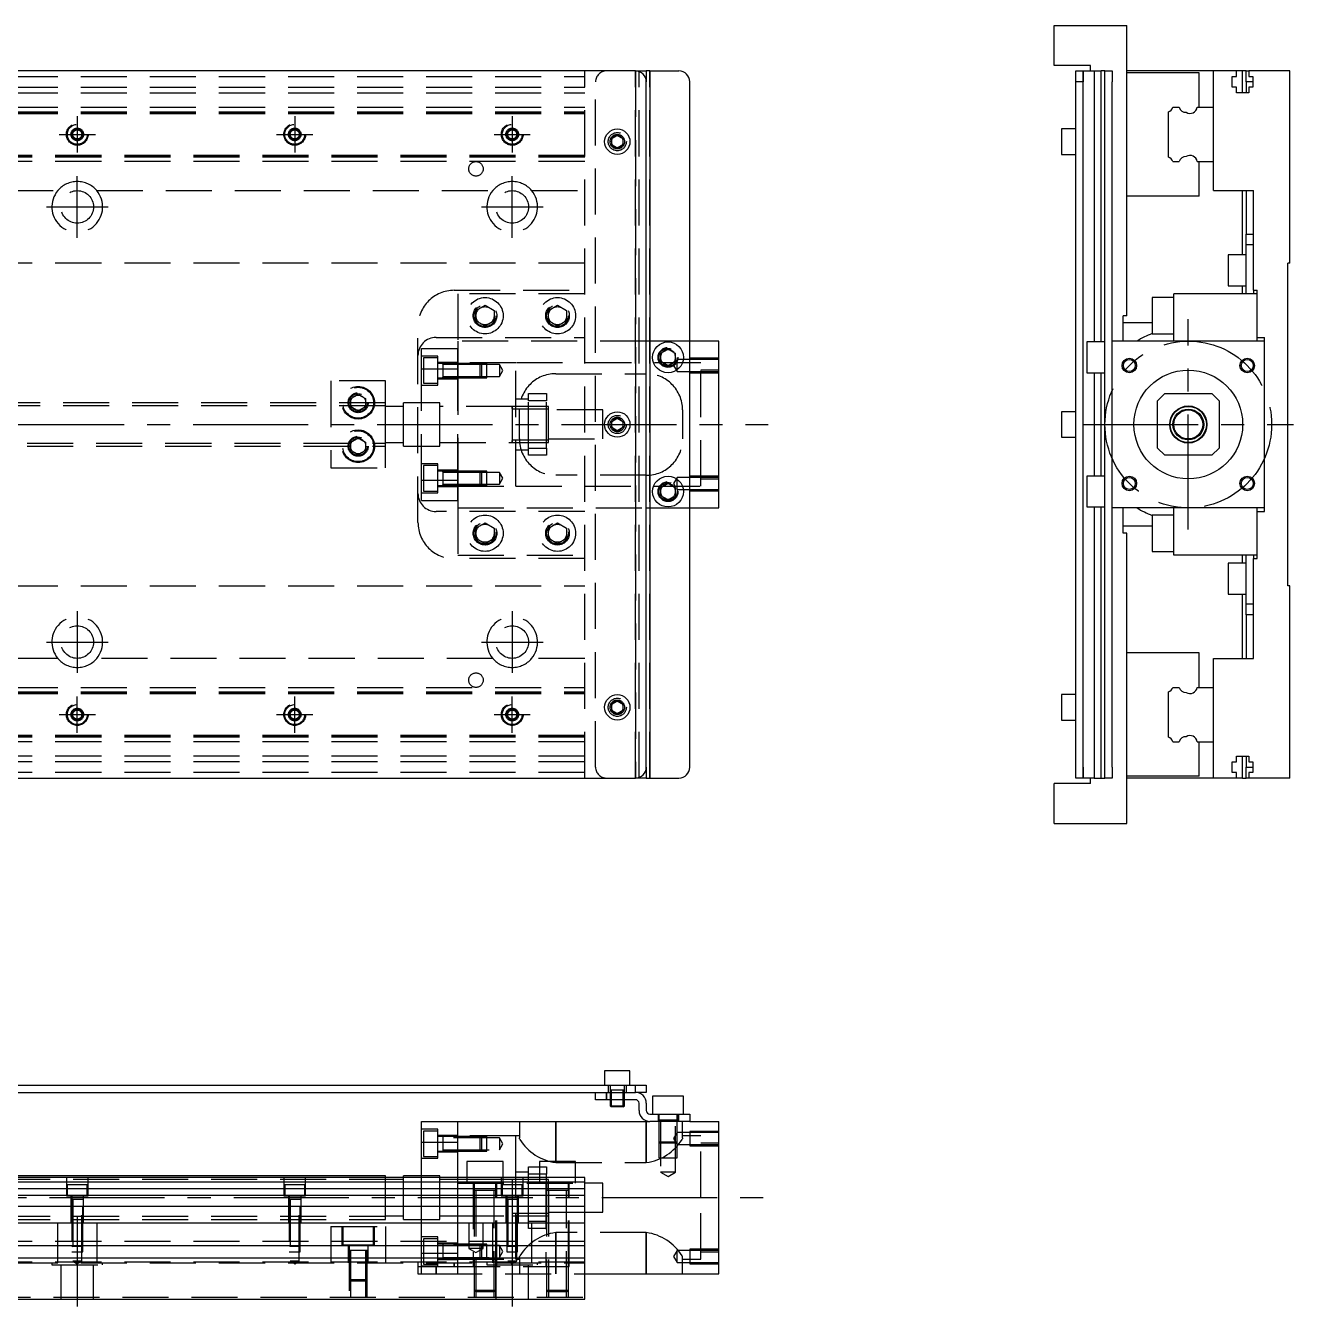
# Model space of a CAD drawing. Extents: x -28 to 733, y -266 to 112.
# Drawn here: x 382.7 to 732.5, y -243.2 to 110 of the extents above; entities that cross this region are included whole.
import ezdxf

# ---------------------------------------------------------------- set-up
doc = ezdxf.new("R2010")
doc.units = 0
doc.linetypes.add('CENTER', pattern=[50.8, 31.75, -6.35, 6.35, -6.35])
doc.linetypes.add('DASHED', pattern=[19.05, 12.7, -6.35])
doc.layers.get('0').update_dxf_attribs({"linetype": 'CONTINUOUS'})
doc.layers.add('CENTER', color=1, linetype='CENTER')

msp = doc.modelspace()

# ---------------------------------------------------------------- linework, layer by layer
at = {"color": 7, "linetype": 'CONTINUOUS'}
for p, q in [((666.53, 99), (666.53, 110)), ((666.53, 110), (686.53, 110)), ((686.53, 30), (686.53, 110)), ((676.53, 99), (666.53, 99)), ((676.53, 97.5), (676.53, 99)), ((551, 97.5), (3, 97.5)), ((551, 97.5), (554, 97.5)), ((554, 97.5), (554, 94.5)), ((555, 97.5), (554, 97.5)), ((555, 97.5), (555, -97.5)), ((555, 97.5), (563, 97.5)), ((672.53, 97.5), (674.53, 97.5)), ((672.53, 94.5), (672.53, 97.5)), ((674.53, 97.5), (677.53, 97.5)), ((674.53, 97.5), (674.53, 94.5)), ((677.53, 97.5), (677.53, 22.75)), ((677.53, 97.5), (679.53, 97.5)), ((679.53, 22.75), (679.53, 97.5)), ((680.53, 97.5), (679.53, 97.5)), ((680.53, 97.5), (682.53, 97.5)), ((680.53, 94.5), (680.53, 97.5)), ((682.53, 97.5), (682.53, 94.5)), ((710.53, 97.5), (686.53, 97.5)), ((706.53, 97), (686.53, 97)), ((706.53, 87.5), (706.53, 97)), ((710.53, 87.5), (710.53, 97.5)), ((716.83, 97.5), (710.53, 97.5)), ((715.68, 96), (716.83, 96)), ((715.68, 93), (715.68, 96)), ((718.53, 97.5), (716.83, 97.5)), ((716.83, 96), (716.83, 97.5)), ((718.53, 91.5), (718.53, 97.5)), ((719.53, 97.5), (718.53, 97.5)), ((719.53, 97.5), (720.23, 97.5)), ((719.53, 94.5), (719.53, 97.5)), ((720.23, 97.5), (720.23, 96)), ((731.53, 97.5), (720.23, 97.5)), ((720.23, 96), (721.38, 96)), ((721.38, 96), (721.38, 93)), ((731.53, 44.5), (731.53, 97.5)), ((554, -94.5), (554, 94.5)), ((566, -94.5), (566, 94.5)), ((674.53, 94.5), (672.53, 94.5)), ((672.53, -94.5), (672.53, 94.5)), ((674.53, -94.5), (674.53, 94.5)), ((680.53, -94.5), (680.53, 94.5)), ((682.53, 23), (682.53, 94.5)), ((716.83, 93), (715.68, 93)), ((716.83, 91.5), (716.83, 93)), ((721.38, 94.5), (719.53, 94.5)), ((719.53, 94.5), (719.53, 91.5)), ((720.23, 93), (720.23, 91.5)), ((721.38, 93), (720.23, 93)), ((720.23, 91.5), (716.83, 91.5)), ((698.03, 73.752272), (698.03, 86.247728)), ((699.282272, 87.5), (701.05668, 87.5)), ((706.007372, 87.5), (710.53, 87.5)), ((710.53, 72.5), (710.53, 87.5)), ((710.53, 72.5), (710.53, 87.5)), ((668.53, 81.5), (668.53, 78)), ((672.53, 81.5), (668.53, 81.5)), ((544.5, 78.866026), (546, 79.73205)), ((544.5, 77.133974), (544.5, 78.866026)), ((546, 79.73205), (547.5, 78.866026)), ((547.5, 78.866026), (547.5, 77.133974)), ((668.53, 78), (668.53, 74.5)), ((546, 76.26795), (544.5, 77.133974)), ((547.5, 77.133974), (546, 76.26795)), ((668.53, 74.5), (672.53, 74.5)), ((699.282272, 72.5), (701.05668, 72.5)), ((706.007372, 72.5), (710.53, 72.5)), ((706.53, 63), (706.53, 72.5)), ((710.53, 64.5), (710.53, 72.5)), ((710.53, 64.5), (721.53, 64.5)), ((718.53, 46.75), (718.53, 64.5)), ((719.53, 64.5), (719.53, 52.5)), ((721.53, 37), (721.53, 64.5)), ((706.53, 63), (686.53, 63)), ((719.53, 49.5), (719.53, 52.5)), ((719.53, 52.5), (721.53, 52.5)), ((721.53, 49.5), (719.53, 49.5)), ((719.53, 36), (719.53, 49.5)), ((714.53, 46.75), (714.53, 42.5)), ((719.53, 46.75), (714.53, 46.75)), ((714.53, 42.5), (714.53, 38.25)), ((731.53, 44.5), (731.03, 44.5)), ((731.03, -44.5), (731.03, 44.5)), ((722.53, 36), (699.53, 36)), ((699.53, 23), (699.53, 36)), ((714.53, 38.25), (719.53, 38.25)), ((718.53, 36), (718.53, 38.25)), ((721.53, 37), (722.53, 37)), ((721.53, 37), (721.53, 36)), ((722.53, 36), (722.53, 37)), ((722.53, 24), (722.53, 36)), ((722.53, 24), (722.53, 36)), ((693.53, 35), (693.53, 30)), ((699.53, 35), (693.53, 35)), ((686.53, 30), (685.53, 30)), ((685.53, 25), (685.53, 30)), ((693.53, 30), (693.53, 25)), ((693.53, 28), (685.53, 28)), ((685.53, 23), (685.53, 25)), ((693.53, 25), (699.53, 25)), ((574, 23), (566, 23)), ((574, -23), (574, 23)), ((675.53, 22.75), (675.53, 18.5)), ((680.53, 22.75), (675.53, 22.75)), ((682.53, -23), (682.53, 23)), ((724.53, 23), (682.53, 23)), ((722.53, 23), (722.53, 24)), ((722.53, 24), (724.53, 24)), ((724.53, 23), (724.53, 24)), ((724.53, -23), (724.53, 23)), ((558, 19.6547), (560, 20.809402)), ((558, 17.3453), (558, 19.6547)), ((560, 20.809402), (562, 19.6547)), ((562, 19.6547), (562, 17.3453)), ((675.53, 18.5), (675.53, 14.25)), ((560, 16.190598), (558, 17.3453)), ((562, 17.3453), (560, 16.190598)), ((675.53, 14.25), (680.53, 14.25)), ((677.53, 14.25), (677.53, -14.25)), ((679.53, -14.25), (679.53, 14.25)), ((697.03, 8.5), (695.03, 6.5)), ((697.03, 8.5), (710.03, 8.5)), ((712.03, 6.5), (710.03, 8.5)), ((695.03, -6.5), (695.03, 6.5)), ((712.03, 6.5), (712.03, -6.5)), ((544.5, 0.866026), (546, 1.73205)), ((544.5, -0.866026), (544.5, 0.866026)), ((546, 1.73205), (547.5, 0.866026)), ((547.5, 0.866026), (547.5, -0.866026)), ((668.53, 3.5), (668.53, 0)), ((672.53, 3.5), (668.53, 3.5)), ((546, -1.73205), (544.5, -0.866026)), ((547.5, -0.866026), (546, -1.73205)), ((668.53, 0), (668.53, -3.5)), ((668.53, -3.5), (672.53, -3.5)), ((695.03, -6.5), (697.03, -8.5)), ((710.03, -8.5), (712.03, -6.5)), ((710.03, -8.5), (697.03, -8.5)), ((558, -17.3453), (560, -16.190598)), ((558, -19.6547), (558, -17.3453)), ((560, -16.190598), (562, -17.3453)), ((562, -17.3453), (562, -19.6547)), ((675.53, -14.25), (675.53, -18.5)), ((680.53, -14.25), (675.53, -14.25)), ((560, -20.809402), (558, -19.6547)), ((562, -19.6547), (560, -20.809402)), ((675.53, -18.5), (675.53, -22.75)), ((566, -23), (574, -23)), ((675.53, -22.75), (680.53, -22.75)), ((677.53, -22.75), (677.53, -97.5)), ((679.53, -97.5), (679.53, -22.75)), ((724.53, -23), (682.53, -23)), ((682.53, -94.5), (682.53, -23)), ((685.53, -25), (685.53, -23)), ((699.53, -36), (699.53, -23)), ((722.53, -24), (722.53, -23)), ((722.53, -36), (722.53, -24)), ((722.53, -36), (722.53, -24)), ((722.53, -24), (724.53, -24)), ((724.53, -24), (724.53, -23)), ((685.53, -30), (685.53, -25)), ((693.53, -28), (685.53, -28)), ((693.53, -25), (693.53, -30)), ((699.53, -25), (693.53, -25)), ((686.53, -30), (685.53, -30)), ((686.53, -110), (686.53, -30)), ((693.53, -30), (693.53, -35)), ((693.53, -35), (699.53, -35)), ((722.53, -36), (699.53, -36)), ((714.53, -38.25), (714.53, -42.5)), ((719.53, -38.25), (714.53, -38.25)), ((718.53, -38.25), (718.53, -36)), ((719.53, -49.5), (719.53, -36)), ((721.53, -36), (721.53, -37)), ((721.53, -64.5), (721.53, -37)), ((721.53, -37), (722.53, -37)), ((722.53, -37), (722.53, -36)), ((714.53, -42.5), (714.53, -46.75)), ((731.53, -44.5), (731.03, -44.5)), ((731.53, -97.5), (731.53, -44.5)), ((714.53, -46.75), (719.53, -46.75)), ((718.53, -64.5), (718.53, -46.75)), ((719.53, -49.5), (721.53, -49.5)), ((719.53, -52.5), (719.53, -49.5)), ((721.53, -52.5), (719.53, -52.5)), ((719.53, -52.5), (719.53, -64.5)), ((706.53, -63), (686.53, -63)), ((706.53, -72.5), (706.53, -63)), ((710.53, -72.5), (710.53, -64.5)), ((710.53, -64.5), (721.53, -64.5)), ((698.03, -86.247728), (698.03, -73.752272)), ((699.282272, -72.5), (701.05668, -72.5)), ((706.007372, -72.5), (710.53, -72.5)), ((710.53, -87.5), (710.53, -72.5)), ((710.53, -87.5), (710.53, -72.5)), ((544.5, -77.133974), (546, -76.26795)), ((544.5, -78.866026), (544.5, -77.133974)), ((546, -76.26795), (547.5, -77.133974)), ((547.5, -77.133974), (547.5, -78.866026)), ((668.53, -74.5), (668.53, -78)), ((672.53, -74.5), (668.53, -74.5)), ((546, -79.73205), (544.5, -78.866026)), ((547.5, -78.866026), (546, -79.73205)), ((668.53, -78), (668.53, -81.5)), ((668.53, -81.5), (672.53, -81.5)), ((699.282272, -87.5), (701.05668, -87.5)), ((706.007372, -87.5), (710.53, -87.5)), ((706.53, -97), (706.53, -87.5)), ((710.53, -97.5), (710.53, -87.5)), ((716.83, -91.5), (720.23, -91.5)), ((716.83, -93), (716.83, -91.5)), ((718.53, -97.5), (718.53, -91.5)), ((719.53, -91.5), (719.53, -94.5)), ((720.23, -91.5), (720.23, -93)), ((554, -94.5), (554, -97.5)), ((672.53, -97.5), (672.53, -94.5)), ((674.53, -94.5), (674.53, -97.5)), ((680.53, -97.5), (680.53, -94.5)), ((682.53, -94.5), (682.53, -97.5)), ((715.68, -93), (716.83, -93)), ((715.68, -96), (715.68, -93)), ((719.53, -94.5), (721.38, -94.5)), ((719.53, -97.5), (719.53, -94.5)), ((720.23, -93), (721.38, -93)), ((721.38, -93), (721.38, -96)), ((3, -97.5), (551, -97.5)), ((554, -97.5), (551, -97.5)), ((554, -97.5), (555, -97.5)), ((555, -97.5), (563, -97.5)), ((674.53, -97.5), (672.53, -97.5)), ((677.53, -97.5), (674.53, -97.5)), ((676.53, -99), (676.53, -97.5)), ((677.53, -97.5), (679.53, -97.5)), ((679.53, -97.5), (680.53, -97.5)), ((682.53, -97.5), (680.53, -97.5)), ((706.53, -97), (686.53, -97)), ((710.53, -97.5), (686.53, -97.5)), ((716.83, -97.5), (710.53, -97.5)), ((716.83, -96), (715.68, -96)), ((716.83, -97.5), (716.83, -96)), ((718.53, -97.5), (716.83, -97.5)), ((718.53, -97.5), (719.53, -97.5)), ((720.23, -97.5), (719.53, -97.5)), ((720.23, -96), (720.23, -97.5)), ((721.38, -96), (720.23, -96)), ((731.53, -97.5), (720.23, -97.5)), ((666.53, -110), (666.53, -99)), ((676.53, -99), (666.53, -99)), ((666.53, -110), (686.53, -110)), ((549.5, -178.21), (542.5, -178.21)), ((542.5, -178.21), (542.5, -182.21)), ((549.5, -182.21), (549.5, -178.21)), ((377, -182.21), (551, -182.21)), ((551, -184.21), (551, -182.21)), ((551, -182.21), (554, -182.21)), ((554, -182.21), (554, -184.21)), ((377, -184.21), (543, -184.21)), ((540, -186.21), (540, -184.21)), ((543, -186.21), (540, -186.21)), ((543, -184.21), (551, -184.21)), ((543, -184.21), (551, -184.21)), ((551, -186.21), (543, -186.21)), ((544, -186.21), (544, -187.86)), ((544.35, -186.21), (544.35, -188.21)), ((547.65, -188.21), (547.65, -186.21)), ((548, -187.86), (548, -186.21)), ((554, -184.21), (551, -184.21)), ((564.25, -185.21), (555.75, -185.21)), ((555.75, -185.21), (555.75, -190.21)), ((564.25, -190.21), (564.25, -185.21)), ((544, -187.86), (548, -187.86)), ((544, -187.86), (544.35, -188.21)), ((547.65, -188.21), (544.35, -188.21)), ((547.65, -188.21), (548, -187.86)), ((552, -189.21), (552, -187.21)), ((554, -187.21), (554, -189.21)), ((555, -190.21), (563, -190.21)), ((563, -192.21), (563, -190.21)), ((563, -190.21), (566, -190.21)), ((566, -190.21), (566, -192.21)), ((492, -197.88029), (492, -192.21)), ((492, -192.21), (502, -192.21)), ((502, -192.21), (555, -192.21)), ((502, -207.71), (502, -192.21)), ((563, -192.21), (555, -192.21)), ((566, -192.21), (563, -192.21)), ((566, -192.21), (574, -192.21)), ((574, -234.21), (574, -192.21)), ((492, -197.88029), (502, -197.88029)), ((492, -207.71), (492, -197.88029)), ((514.5, -203.21), (504.5, -203.21)), ((504.5, -203.21), (504.5, -207.71)), ((514.5, -207.71), (514.5, -203.21)), ((534.5, -203.21), (524.5, -203.21)), ((524.5, -203.21), (524.5, -207.71)), ((534.5, -207.71), (534.5, -203.21)), ((482, -207.21), (370.5, -207.21)), ((537, -207.71), (370.5, -207.71)), ((482, -207.71), (482, -207.21)), ((487, -207.71), (487, -207.21)), ((492, -207.21), (487, -207.21)), ((517, -208.209994), (517, -218.210006)), ((537, -241.21), (537, -207.71)), ((537, -208.962272), (370.5, -208.962272)), ((370.5, -210.73668), (537, -210.73668)), ((518, -208.96), (517, -208.96)), ((517, -211.01), (517, -212.71)), ((521.5, -208.96), (518, -208.96)), ((524.5, -208.96), (521.5, -208.96)), ((526.5, -208.96), (524.5, -208.96)), ((527, -208.96), (526.5, -208.96)), ((537, -212.633076), (370.5, -212.633076)), ((517, -212.71), (517, -217.46)), ((517, -213.21), (517, -218.210006)), ((537, -215.687372), (370.5, -215.687372)), ((517, -217.46), (527, -217.46)), ((17, -220.21), (537, -220.21)), ((537, -226.51), (17, -226.51)), ((515.75, -226.51), (515.75, -226.71)), ((537, -229.91), (17, -229.91)), ((537, -234.21), (574, -234.21)), ((17, -241.21), (537, -241.21))]:
    msp.add_line(p, q, dxfattribs=at)
at = {"color": 3, "linetype": 'DASHED'}
for p, q in [((17, 96), (537, 96)), ((537, -97.5), (537, 97.5)), ((551, -97.5), (551, 97.5)), ((551, 97.5), (551, -97.5)), ((552, -97.5), (552, 97.5)), ((555, -97.5), (555, 97.5)), ((674.53, 94.5), (674.53, 97.5)), ((17, 93), (537, 93)), ((540, -94.5), (540, 94.5)), ((17, 91.5), (537, 91.5)), ((17, 87.5), (537, 87.5)), ((17, 86.247728), (537, 86.247728)), ((17, 86.1147), (537, 86.1147)), ((17, 86.1), (537, 86.1)), ((17, 85.8), (537, 85.8)), ((395.75, 80.721688), (397, 81.443376)), ((397, 81.443376), (398.25, 80.721688)), ((455.75, 80.721688), (457, 81.443376)), ((457, 81.443376), (458.25, 80.721688)), ((515.75, 80.721688), (517, 81.443376)), ((517, 81.443376), (518.25, 80.721688)), ((395.75, 79.278312), (395.75, 80.721688)), ((397, 78.556624), (395.75, 79.278312)), ((398.25, 79.278312), (397, 78.556624)), ((398.25, 80.721688), (398.25, 79.278312)), ((398.477374, 80.25955), (398.5, 80)), ((455.75, 79.278312), (455.75, 80.721688)), ((457, 78.556624), (455.75, 79.278312)), ((458.25, 79.278312), (457, 78.556624)), ((458.25, 80.721688), (458.25, 79.278312)), ((458.477374, 80.25955), (458.5, 80)), ((515.75, 79.278312), (515.75, 80.721688)), ((517, 78.556624), (515.75, 79.278312)), ((518.25, 79.278312), (517, 78.556624)), ((518.25, 80.721688), (518.25, 79.278312)), ((518.477374, 80.25955), (518.5, 80)), ((547.973226, 78.326156), (548, 78)), ((537, 74.2), (17, 74.2)), ((537, 73.9), (17, 73.9)), ((537, 73.8853), (17, 73.8853)), ((537, 73.752272), (17, 73.752272)), ((537, 72.5), (17, 72.5)), ((282.361903, 64.5), (391.638097, 64.5)), ((402.361903, 64.5), (511.638098, 64.5)), ((522.361902, 64.5), (537, 64.5)), ((537, 44.5), (17, 44.5)), ((501, 37), (537, 37)), ((537, 36), (502, 36)), ((502, 36), (502, 23)), ((537, 36), (537, 37)), ((507, 31.443376), (509.5, 32.886752)), ((509.5, 32.886752), (512, 31.443376)), ((527, 31.443376), (529.5, 32.886752)), ((529.5, 32.886752), (532, 31.443376)), ((506.5, 30), (506.520026, 30.346056)), ((507, 28.556624), (507, 31.443376)), ((509.5, 27.113248), (507, 28.556624)), ((512, 28.556624), (509.5, 27.113248)), ((512, 31.443376), (512, 28.556624)), ((526.5, 30), (526.520026, 30.346056)), ((527, 28.556624), (527, 31.443376)), ((529.5, 27.113248), (527, 28.556624)), ((532, 28.556624), (529.5, 27.113248)), ((532, 31.443376), (532, 28.556624)), ((491, -27), (491, 27)), ((496, 24), (537, 24)), ((554, 23), (502, 23)), ((502, 23), (502, 15.32971)), ((566, 23), (554, 23)), ((492, 21), (502, 21)), ((492, 15.32971), (492, 21)), ((496.5, 18.849242), (492, 18.849242)), ((492.5, 18.349242), (492.5, 11.349242)), ((496.5, 18.349242), (492.5, 18.349242)), ((496.5, 10.849242), (496.5, 18.849242)), ((502, 15.32971), (502, 21)), ((557.5, 18.5), (557.52689, 18.865682)), ((562.5, 17.913456), (562.355836, 17.663756)), ((562.5, 14.613456), (562.5, 17.913456)), ((566, 17.913456), (562.5, 17.913456)), ((574, 18.26345), (566, 18.26345)), ((574, 17.913456), (566, 17.913456)), ((492, -15.32971), (492, 15.32971)), ((492, 15.32971), (502, 15.32971)), ((502, 17.099242), (496.5, 17.099242)), ((497.905, 16.849242), (496.5, 16.849242)), ((502, 16.849242), (497.895, 16.849242)), ((497.9, 16.849248), (497.9, 12.849238)), ((497.9, 16.849248), (497.9, 12.849238)), ((497.9, 16.849248), (497.9, 12.849238)), ((497.9, 16.849242), (497.9, 16.63278)), ((497.9, 16.632534), (497.9, 16.849242)), ((497.9, 16.63278), (497.9, 13.065704)), ((502, 16.499242), (497.9, 16.499242)), ((518, 17), (502, 17)), ((518, 17), (502, 17)), ((508.15, 16.849242), (502, 16.849242)), ((508.15, 16.849238), (502, 16.849238)), ((508.5, 16.499242), (502, 16.499242)), ((508.5, 16.499242), (502, 16.499242)), ((502, 15.32971), (502, -15.32971)), ((502, -15.32971), (502, 15.32971)), ((508.15, 12.849242), (508.15, 16.849242)), ((508.5, 16.499242), (508.15, 16.849242)), ((510, 16.849238), (508.15, 16.849238)), ((508.5, 16.499242), (508.5, 13.199242)), ((510, 16.499242), (508.5, 16.499242)), ((510, 12.849248), (510, 16.849238)), ((513.5, 16.499242), (510, 16.499242)), ((513.5, 16.499242), (513.5, 14.849242)), ((514.452628, 14.849242), (513.5, 16.499242)), ((513.5, 14.849242), (513.5, 13.199242)), ((513.5, 13.199242), (514.452628, 14.849242)), ((518, -17), (518, 17)), ((569, 17), (518, 17)), ((561.90257, 16.878676), (561.547372, 16.263456)), ((561.547372, 16.263456), (562.5, 14.613456)), ((562.5, 14.613456), (566, 14.613456)), ((566, 14.613456), (574, 14.613456)), ((566, 14.26346), (574, 14.26346)), ((569, -17), (569, 17)), ((574, 15), (569, 15)), ((467, 12), (467, -12)), ((482, 12), (467, 12)), ((482, 6), (482, 12)), ((492, 10.849242), (496.5, 10.849242)), ((492.5, 11.349242), (496.5, 11.349242)), ((496.5, 12.849242), (497.905, 12.849242)), ((496.5, 12.599242), (502, 12.599242)), ((497.895, 12.849242), (502, 12.849242)), ((497.9, 13.199242), (502, 13.199242)), ((497.9, 12.849242), (497.9, 13.06591)), ((497.9, 13.065704), (497.9, 12.849242)), ((502, 13.199242), (508.5, 13.199242)), ((502, 13.199242), (508.5, 13.199242)), ((502, 12.849248), (508.15, 12.849248)), ((502, 12.849242), (508.15, 12.849242)), ((508.15, 12.849242), (508.5, 13.199242)), ((508.15, 12.849248), (510, 12.849248)), ((508.5, 13.199242), (510, 13.199242)), ((510, 13.199242), (513.5, 13.199242)), ((529, 14), (554, 14)), ((472.5, 7.1547), (474.5, 8.309402)), ((472.5, 4.8453), (472.5, 7.1547)), ((474.5, 8.309402), (476.5, 7.1547)), ((476.5, 7.1547), (476.5, 4.8453)), ((521.5, 8.5), (526.5, 8.5)), ((521.5, 6.5), (521.5, 8.5)), ((526.5, 8.5), (526.5, 6.5)), ((482, 6), (307, 6)), ((482, 5.125), (307, 5.125)), ((472, 6), (472.018502, 6.303588)), ((474.5, 3.690598), (472.5, 4.8453)), ((476.5, 4.8453), (474.5, 3.690598)), ((482, -6), (482, 6)), ((487, 5), (482, 5)), ((487, -6), (487, 6)), ((492, 6), (487, 6)), ((487, -6), (487, 6)), ((497, 6), (487, 6)), ((497, 6), (492, 6)), ((497, 6), (492, 6)), ((497, -6), (497, 6)), ((497, -6), (497, 6)), ((517.005, 5), (497, 5)), ((516.995, 5), (497, 5)), ((526.5, 5), (516.995, 5)), ((517.005, 5), (516.995, 5)), ((517, 5.000006), (517, -5.000006)), ((517, 5.000006), (517, -5.000006)), ((517, 4.43509), (517, 5)), ((517, 5), (517, 4.435078)), ((517, 4.435078), (517, -4.43509)), ((527, 4.25), (517, 4.25)), ((526.5, 5), (517.005, 5)), ((521.5, 7), (518, 7)), ((519, -4), (519, 4)), ((526.5, 6.5), (521.5, 6.5)), ((521.5, -6.5), (521.5, 6.5)), ((526.5, -6.5), (526.5, 6.5)), ((527, 5), (526.5, 5)), ((527, -5), (527, 5)), ((542, 4), (527, 4)), ((542, -4), (542, 4)), ((564, 4), (564, -4)), ((544, 0), (544.023172, 0.30356)), ((307, -5.125), (482, -5.125)), ((307, -6), (482, -6)), ((472, -6), (472.018502, -5.696412)), ((472.5, -4.8453), (474.5, -3.690598)), ((472.5, -7.1547), (472.5, -4.8453)), ((474.5, -3.690598), (476.5, -4.8453)), ((476.5, -4.8453), (476.5, -7.1547)), ((482, -5), (487, -5)), ((482, -12), (482, -6)), ((487, -6), (492, -6)), ((487, -6), (497, -6)), ((492, -6), (497, -6)), ((492, -6), (497, -6)), ((497, -5), (517.005, -5)), ((497, -5), (516.995, -5)), ((516.995, -5), (526.5, -5)), ((516.995, -5), (517.005, -5)), ((517, -4.25), (527, -4.25)), ((517, -5), (517, -4.435078)), ((517, -4.43509), (517, -5)), ((517.005, -5), (526.5, -5)), ((518, -7), (521.5, -7)), ((521.5, -6.5), (526.5, -6.5)), ((521.5, -8.5), (521.5, -6.5)), ((526.5, -5), (527, -5)), ((526.5, -6.5), (526.5, -8.5)), ((527, -4), (542, -4)), ((703.53, -5), (704.137178, -4.962996)), ((474.5, -8.309402), (472.5, -7.1547)), ((476.5, -7.1547), (474.5, -8.309402)), ((526.5, -8.5), (521.5, -8.5)), ((467, -12), (482, -12)), ((496.5, -10.849242), (492, -10.849242)), ((492.5, -11.349242), (492.5, -18.349242)), ((496.5, -11.349242), (492.5, -11.349242)), ((496.5, -18.849242), (496.5, -10.849242)), ((502, -12.599242), (496.5, -12.599242)), ((497.905, -12.849242), (496.5, -12.849242)), ((502, -12.849244), (497.895, -12.849242)), ((497.9, -12.849238), (497.9, -16.849248)), ((497.9, -12.849238), (497.9, -16.849248)), ((497.9, -12.849242), (497.9, -13.065704)), ((497.9, -13.06595), (497.9, -12.849242)), ((497.9, -13.065704), (497.9, -16.63278)), ((502, -13.199242), (497.9, -13.199242)), ((508.15, -12.849242), (502, -12.849244)), ((508.15, -12.849248), (502, -12.849248)), ((508.5, -13.199242), (502, -13.199242)), ((508.5, -13.199242), (502, -13.199242)), ((508.15, -16.849242), (508.15, -12.849242)), ((508.5, -13.199242), (508.15, -12.849242)), ((510, -12.849248), (508.15, -12.849248)), ((508.5, -13.199242), (508.5, -16.499242)), ((510, -13.199242), (508.5, -13.199242)), ((510, -16.849238), (510, -12.849248)), ((513.5, -13.199242), (510, -13.199242)), ((513.5, -13.199242), (513.5, -16.499242)), ((514.452628, -14.849242), (513.5, -13.199242)), ((554, -14), (529, -14)), ((492, -15.32971), (502, -15.32971)), ((492, -21), (492, -15.32971)), ((496.5, -16.849242), (497.905, -16.849242)), ((496.5, -17.099242), (502, -17.099242)), ((497.895, -16.849242), (502, -16.84924)), ((497.9, -16.499242), (502, -16.499242)), ((497.9, -16.849242), (497.9, -16.632574)), ((497.9, -16.63278), (497.9, -16.849242)), ((502, -15.32971), (502, -23)), ((502, -21), (502, -15.32971)), ((502, -16.499242), (508.5, -16.499242)), ((502, -16.499242), (508.5, -16.499242)), ((502, -16.849238), (508.15, -16.849238)), ((502, -16.84924), (508.15, -16.849242)), ((502, -17), (518, -17)), ((502, -17), (518, -17)), ((508.15, -16.849242), (508.5, -16.499242)), ((508.15, -16.849238), (510, -16.849238)), ((508.5, -16.499242), (510, -16.499242)), ((510, -16.499242), (513.5, -16.499242)), ((513.5, -16.499242), (514.452628, -14.849242)), ((518, -17), (569, -17)), ((562.5, -14.613456), (561.547372, -16.263456)), ((561.547372, -16.263456), (561.90364, -16.880528)), ((562.5, -17.913456), (562.5, -14.613456)), ((566, -14.613456), (562.5, -14.613456)), ((574, -14.26346), (566, -14.26346)), ((574, -14.613456), (566, -14.613456)), ((569, -15), (574, -15)), ((492, -18.849242), (496.5, -18.849242)), ((492, -21), (502, -21)), ((492.5, -18.349242), (496.5, -18.349242)), ((562.355326, -17.662872), (562.5, -17.913456)), ((562.483582, -18.213962), (562.5, -18.5)), ((562.5, -17.913456), (566, -17.913456)), ((566, -17.913456), (574, -17.913456)), ((566, -18.26345), (574, -18.26345)), ((537, -24), (496, -24)), ((502, -23), (554, -23)), ((502, -23), (502, -36)), ((554, -23), (566, -23)), ((507, -28.556624), (509.5, -27.113248)), ((509.5, -27.113248), (512, -28.556624)), ((527, -28.556624), (529.5, -27.113248)), ((529.5, -27.113248), (532, -28.556624)), ((507, -31.443376), (507, -28.556624)), ((509.5, -32.886752), (507, -31.443376)), ((512, -31.443376), (509.5, -32.886752)), ((512, -28.556624), (512, -31.443376)), ((512.477798, -29.635694), (512.5, -30)), ((527, -31.443376), (527, -28.556624)), ((529.5, -32.886752), (527, -31.443376)), ((532, -31.443376), (529.5, -32.886752)), ((532, -28.556624), (532, -31.443376)), ((532.477798, -29.635694), (532.5, -30)), ((537, -37), (501, -37)), ((502, -36), (537, -36)), ((17, -44.5), (537, -44.5)), ((391.638097, -64.5), (282.361903, -64.5)), ((511.638098, -64.5), (402.361903, -64.5)), ((537, -64.5), (522.361902, -64.5)), ((17, -72.5), (537, -72.5)), ((17, -73.752272), (537, -73.752272)), ((17, -73.8853), (537, -73.8853)), ((17, -73.9), (537, -73.9)), ((537, -73.752272), (537, -72.5)), ((17, -74.2), (537, -74.2)), ((547.973226, -77.673844), (548, -78)), ((395.75, -79.278312), (397, -78.556624)), ((395.75, -80.721688), (395.75, -79.278312)), ((397, -81.443376), (395.75, -80.721688)), ((397, -78.556624), (398.25, -79.278312)), ((398.25, -80.721688), (397, -81.443376)), ((398.25, -79.278312), (398.25, -80.721688)), ((398.477374, -79.74045), (398.5, -80)), ((455.75, -79.278312), (457, -78.556624)), ((455.75, -80.721688), (455.75, -79.278312)), ((457, -81.443376), (455.75, -80.721688)), ((457, -78.556624), (458.25, -79.278312)), ((458.25, -80.721688), (457, -81.443376)), ((458.25, -79.278312), (458.25, -80.721688)), ((458.477374, -79.74045), (458.5, -80)), ((515.5, -80), (515.516134, -79.78059)), ((515.75, -79.278312), (517, -78.556624)), ((515.75, -80.721688), (515.75, -79.278312)), ((517, -81.443376), (515.75, -80.721688)), ((517, -78.556624), (518.25, -79.278312)), ((518.25, -80.721688), (517, -81.443376)), ((518.25, -79.278312), (518.25, -80.721688)), ((537, -85.8), (17, -85.8)), ((537, -86.1), (17, -86.1)), ((537, -86.1147), (17, -86.1147)), ((537, -86.247728), (17, -86.247728)), ((537, -87.5), (17, -87.5)), ((537, -91.5), (17, -91.5)), ((537, -93), (17, -93)), ((674.53, -97.5), (674.53, -94.5)), ((537, -96), (17, -96)), ((543.5, -182.21), (543.5, -184.21)), ((548.000006, -183.61), (543.999994, -183.61)), ((544, -182.21), (544, -186.21)), ((544.35, -183.61), (544.35, -186.21)), ((547.65, -186.21), (547.65, -183.61)), ((548, -186.21), (548, -182.21)), ((548.5, -184.21), (548.5, -182.21)), ((540, -184.21), (543, -184.21)), ((543, -184.21), (543, -186.21)), ((543, -186.21), (543, -184.21)), ((544.000006, -184.21), (544.000006, -186.21)), ((547.999994, -186.21), (547.999994, -184.21)), ((557.25, -190.21), (557.25, -192.21)), ((557.5, -190.21), (557.500006, -202.21)), ((557.500006, -190.21), (557.500006, -197.81)), ((562.499994, -202.21), (562.5, -190.21)), ((562.75, -192.21), (562.75, -190.21)), ((519, -192.21), (519, -196.687288)), ((529, -203.56635), (529, -192.21)), ((529, -192.21), (529, -203.56635)), ((554, -192.21), (554, -203.56635)), ((554, -203.56635), (554, -192.21)), ((562.500006, -191.81), (557.499994, -191.81)), ((557.9, -191.81), (557.9, -206.21)), ((562.1, -206.21), (562.1, -191.81)), ((564, -196.687288), (564, -192.21)), ((496.5, -194.360758), (492, -194.360758)), ((492.5, -194.860758), (492.5, -198.360758)), ((496.5, -194.860758), (492.5, -194.860758)), ((496.5, -202.360758), (496.5, -194.360758)), ((502, -196.110758), (496.5, -196.110758)), ((502, -196.360758), (496.5, -196.360758)), ((497.9, -196.360752), (497.9, -200.360762)), ((513.5, -196.710758), (497.9, -196.710758)), ((518, -196.21), (502, -196.21)), ((508.15, -196.360758), (502, -196.360758)), ((508.15, -196.360762), (502, -196.360762)), ((508.15, -198.360758), (508.15, -196.360758)), ((508.5, -196.710758), (508.15, -196.360758)), ((510, -196.360762), (508.15, -196.360762)), ((508.5, -196.710758), (508.5, -198.360758)), ((510, -200.360752), (510, -196.360762)), ((513.5, -196.710758), (513.5, -198.360758)), ((514.452628, -198.360758), (513.5, -196.710758)), ((518, -207.71), (518, -196.21)), ((519, -196.21), (518, -196.21)), ((519.038578, -196.924492), (519, -196.687288)), ((519.151334, -197.205906), (519.038578, -196.924492)), ((562.5, -195.296544), (561.547372, -196.946544)), ((561.547372, -196.946544), (562.5, -198.596544)), ((574, -195.296544), (562.5, -195.296544)), ((563.966794, -196.90572), (563.869504, -197.162408)), ((564, -196.687288), (563.966794, -196.90572)), ((569, -196.21), (564, -196.21)), ((566, -194.94655), (566, -198.94654)), ((574, -194.94655), (566, -194.94655)), ((569, -213.21), (569, -196.21)), ((492.5, -198.360758), (492.5, -201.860758)), ((496.5, -200.360758), (502, -200.360758)), ((496.5, -200.610758), (502, -200.610758)), ((497.9, -200.010758), (513.5, -200.010758)), ((502, -200.360752), (508.15, -200.360752)), ((502, -200.360758), (508.15, -200.360758)), ((508.15, -200.360758), (508.15, -198.360758)), ((508.15, -200.360758), (508.5, -200.010758)), ((508.15, -200.360752), (510, -200.360752)), ((508.5, -198.360758), (508.5, -200.010758)), ((513.5, -198.360758), (513.5, -200.010758)), ((513.5, -200.010758), (514.452628, -198.360758)), ((557.5, -197.81), (562.5, -197.81)), ((557.5, -197.81), (557.9, -198.21)), ((562.1, -198.21), (557.9, -198.21)), ((562.1, -198.21), (562.5, -197.81)), ((562.5, -198.596544), (574, -198.596544)), ((566, -198.94654), (574, -198.94654)), ((574, -198.21), (569, -198.21)), ((492, -202.360758), (496.5, -202.360758)), ((492.5, -201.860758), (496.5, -201.860758)), ((521.5, -204.71), (524.5, -204.71)), ((521.5, -206.71), (521.5, -204.71)), ((524.5, -204.71), (526.5, -204.71)), ((526.5, -204.71), (526.5, -206.71)), ((529, -203.56635), (554, -203.56635)), ((557.500006, -202.21), (562.499994, -202.21)), ((72, -208.085), (482, -208.085)), ((394, -207.71), (394, -212.71)), ((400, -212.71), (400, -207.71)), ((454, -207.71), (454, -212.71)), ((460, -212.71), (460, -207.71)), ((482, -213.21), (482, -207.71)), ((487, -208.21), (482, -208.21)), ((487, -213.21), (487, -207.71)), ((497, -207.21), (492, -207.21)), ((492, -220.21), (492, -207.71)), ((497, -207.71), (497, -207.21)), ((497, -213.21), (497, -207.71)), ((502, -208.21), (497, -208.21)), ((502, -209.21), (502, -207.71)), ((504.5, -208.21), (502, -208.21)), ((504.5, -207.71), (504.5, -209.21)), ((514.5, -208.21), (504.5, -208.21)), ((514, -207.71), (514, -212.71)), ((514.5, -209.21), (514.5, -207.71)), ((517, -208.21), (514.5, -208.21)), ((518, -208.21), (517, -208.21)), ((521.5, -206.21), (518, -206.21)), ((518, -209.21), (518, -207.71)), ((521.5, -208.21), (518, -208.21)), ((520, -212.71), (520, -207.71)), ((524.5, -206.71), (521.5, -206.71)), ((521.5, -207.71), (521.5, -206.71)), ((521.5, -209.21), (521.5, -207.71)), ((524.5, -208.21), (521.5, -208.21)), ((526.5, -206.71), (524.5, -206.71)), ((524.5, -207.71), (524.5, -209.21)), ((526.5, -208.21), (524.5, -208.21)), ((526.5, -207.71), (526.5, -206.71)), ((526.5, -209.21), (526.5, -207.71)), ((527, -208.21), (526.5, -208.21)), ((527, -209.21), (527, -208.21)), ((534.5, -209.21), (534.5, -207.71)), ((562.1, -206.21), (557.9, -206.21)), ((557.9, -206.21), (560, -207.422436)), ((560, -207.422436), (562.1, -206.21)), ((399.75, -209.71), (394.25, -209.71)), ((394.25, -209.71), (394.25, -212.71)), ((399.75, -212.71), (399.75, -209.71)), ((459.75, -209.71), (454.25, -209.71)), ((454.25, -209.71), (454.25, -212.71)), ((459.75, -212.71), (459.75, -209.71)), ((502, -209.21), (537, -209.21)), ((502, -220.21), (502, -209.21)), ((506.25, -209.21), (506.25, -232.21)), ((512.500006, -211.21), (506.499994, -211.21)), ((506.5, -209.21), (506.5, -211.21)), ((506.5, -211.21), (506.5, -232.21)), ((507, -211.21), (507, -240.71)), ((512, -240.71), (512, -211.21)), ((512.5, -211.21), (512.5, -209.21)), ((512.5, -232.21), (512.5, -211.21)), ((512.75, -232.21), (512.75, -209.21)), ((519.75, -209.71), (514.25, -209.71)), ((514.25, -209.71), (514.25, -212.71)), ((518, -209.71), (518, -209.21)), ((518, -212.71), (518, -209.71)), ((519.75, -212.71), (519.75, -209.71)), ((521.5, -219.71), (521.5, -209.21)), ((526.25, -209.21), (526.25, -232.21)), ((532.500006, -211.21), (526.499994, -211.21)), ((526.5, -209.21), (526.5, -211.21)), ((526.5, -211.21), (526.5, -232.21)), ((527, -211.21), (527, -209.21)), ((527, -211.21), (527, -240.71)), ((532, -240.71), (532, -211.21)), ((532.5, -211.21), (532.5, -209.21)), ((532.5, -232.21), (532.5, -211.21)), ((532.75, -232.21), (532.75, -209.21)), ((542, -209.21), (537, -209.21)), ((542, -213.21), (542, -209.21)), ((394, -212.71), (400, -212.71)), ((395.25, -212.71), (395.25, -220.21)), ((395.5, -212.71), (395.5, -228.21)), ((398.5, -213.71), (395.5, -213.71)), ((395.75, -213.71), (395.75, -230.71)), ((398.25, -230.71), (398.25, -213.71)), ((398.5, -228.21), (398.5, -212.71)), ((398.5, -213.71), (398.5, -213.705)), ((398.5, -213.715), (398.5, -213.71)), ((398.75, -220.21), (398.75, -212.71)), ((454, -212.71), (460, -212.71)), ((455.25, -212.71), (455.25, -220.21)), ((455.5, -212.71), (455.5, -228.21)), ((458.5, -213.71), (455.5, -213.71)), ((455.75, -213.71), (455.75, -230.71)), ((458.25, -230.71), (458.25, -213.71)), ((458.5, -228.21), (458.5, -212.71)), ((458.5, -213.71), (458.5, -213.705)), ((458.5, -213.715), (458.5, -213.71)), ((458.75, -220.21), (458.75, -212.71)), ((482, -219.21), (482, -213.21)), ((487, -219.21), (487, -213.21)), ((497, -219.21), (497, -213.21)), ((514, -212.71), (520, -212.71)), ((515.25, -212.71), (515.25, -220.21)), ((518.500006, -213.71), (515.499994, -213.71)), ((515.5, -212.71), (515.5, -213.71)), ((515.5, -213.71), (515.5, -220.21)), ((515.75, -213.71), (515.75, -230.71)), ((518, -213.21), (518, -212.71)), ((518, -230.21), (518, -213.21)), ((518.25, -230.71), (518.25, -213.71)), ((518.5, -213.71), (518.5, -212.71)), ((518.5, -220.21), (518.5, -213.71)), ((518.75, -220.21), (518.75, -212.71)), ((542, -217.21), (542, -213.21)), ((569, -230.21), (569, -213.21)), ((72, -218.335), (482, -218.335)), ((482, -218.21), (487, -218.21)), ((497, -218.21), (502, -218.21)), ((502, -218.21), (517.005, -218.21)), ((516.995, -218.21), (526.5, -218.21)), ((517.005, -218.21), (526.5, -218.21)), ((526.5, -218.21), (527, -218.21)), ((527, -217.21), (537, -217.21)), ((537, -217.21), (542, -217.21)), ((72, -219.21), (482, -219.21)), ((391.638098, -231.21), (391.638098, -220.21)), ((402.361902, -220.21), (402.361902, -231.21)), ((467, -221.21), (467, -231.21)), ((467, -221.21), (482, -221.21)), ((470, -221.21), (470, -226.21)), ((470.25, -221.21), (470.25, -226.21)), ((478.75, -226.21), (478.75, -221.21)), ((479, -226.21), (479, -221.21)), ((482, -221.21), (482, -231.21)), ((487, -219.21), (492, -219.21)), ((492, -219.21), (497, -219.21)), ((492, -226.51), (492, -220.21)), ((502, -226.51), (502, -220.21)), ((505, -220.21), (505, -227.21)), ((509, -227.21), (509, -220.21)), ((511.638098, -231.21), (511.638098, -220.21)), ((515.5, -220.21), (515.5, -226.46)), ((515.500006, -220.21), (515.500006, -226.460006)), ((518.499994, -226.460006), (518.499994, -220.21)), ((518.5, -226.46), (518.5, -220.21)), ((521.5, -219.71), (526.5, -219.71)), ((521.5, -221.71), (521.5, -219.71)), ((526.5, -221.71), (521.5, -221.71)), ((522.361902, -220.21), (522.361902, -231.21)), ((537, -225.36), (17, -225.36)), ((496.5, -224.059242), (492, -224.059242)), ((492.5, -224.559242), (492.5, -226.51)), ((496.5, -224.559242), (492.5, -224.559242)), ((496.5, -232.059242), (496.5, -224.059242)), ((502, -225.809242), (496.5, -225.809242)), ((554, -222.85365), (529, -222.85365)), ((529, -234.21), (529, -222.85365)), ((529, -222.85365), (529, -232.21)), ((554, -222.85365), (554, -234.21)), ((554, -234.21), (554, -222.85365)), ((395.5, -226.46), (398.5, -226.46)), ((395.5, -226.46), (395.55, -226.51)), ((395.5, -228.21), (398.5, -228.21)), ((395.500006, -226.460006), (395.500006, -226.51)), ((395.55, -226.51), (395.75, -226.71)), ((398.25, -226.71), (395.75, -226.71)), ((398.25, -226.71), (398.45, -226.51)), ((398.45, -226.51), (398.5, -226.46)), ((398.499994, -226.51), (398.499994, -226.460006)), ((455.5, -226.46), (458.5, -226.46)), ((455.5, -226.46), (455.55, -226.51)), ((455.5, -228.21), (458.5, -228.21)), ((455.500006, -226.460006), (455.500006, -226.51)), ((455.55, -226.51), (455.75, -226.71)), ((458.25, -226.71), (455.75, -226.71)), ((458.25, -226.71), (458.45, -226.51)), ((458.45, -226.51), (458.5, -226.46)), ((458.499994, -226.51), (458.499994, -226.460006)), ((470, -226.21), (479, -226.21)), ((471.75, -226.21), (471.75, -231.21)), ((477.000006, -227.81), (471.999994, -227.81)), ((472, -226.21), (472, -226.51)), ((472.000006, -226.21), (472.000006, -240.71)), ((472.4, -227.81), (472.4, -240.71)), ((476.6, -240.71), (476.6, -227.81)), ((476.999994, -240.71), (476.999994, -226.21)), ((477, -226.51), (477, -226.21)), ((477.25, -231.21), (477.25, -226.21)), ((492, -228.53971), (492, -226.51)), ((492, -228.53971), (502, -228.53971)), ((492, -229.91), (492, -228.53971)), ((492.5, -226.51), (492.5, -228.059242)), ((492.5, -228.059242), (492.5, -229.91)), ((497.9, -226.059242), (496.5, -226.059242)), ((497.9, -226.059238), (497.9, -230.059248)), ((502, -226.059242), (497.9, -226.059242)), ((513.5, -226.409242), (497.9, -226.409242)), ((508.15, -226.059242), (502, -226.059242)), ((508.15, -226.059248), (502, -226.059248)), ((502, -229.91), (502, -226.51)), ((509, -227.21), (505, -227.21)), ((505, -227.21), (507, -228.3647)), ((507, -228.3647), (509, -227.21)), ((508.15, -228.059242), (508.15, -226.059242)), ((508.5, -226.409242), (508.15, -226.059242)), ((510, -226.059248), (508.15, -226.059248)), ((508.15, -230.059242), (508.15, -228.059242)), ((508.5, -226.409242), (508.5, -228.059242)), ((508.5, -228.059242), (508.5, -229.709242)), ((510, -230.059238), (510, -226.059248)), ((513.5, -226.409242), (513.5, -229.709242)), ((514.452628, -228.059242), (513.5, -226.409242)), ((513.5, -229.709242), (514.452628, -228.059242)), ((515.5, -226.46), (518.5, -226.46)), ((515.5, -226.46), (515.55, -226.51)), ((515.500006, -226.460006), (515.500006, -226.51)), ((515.500006, -226.51), (515.500006, -228.21)), ((515.500006, -228.21), (518.499994, -228.21)), ((518.25, -226.71), (515.75, -226.71)), ((518.25, -226.71), (518.45, -226.51)), ((518.45, -226.51), (518.5, -226.46)), ((518.499994, -226.51), (518.499994, -226.460006)), ((518.499994, -228.21), (518.499994, -226.51)), ((519, -229.732712), (519.03286, -229.515332)), ((519.03286, -229.515332), (519.130496, -229.257592)), ((562.5, -227.823456), (561.547372, -229.473456)), ((561.547372, -229.473456), (562.5, -231.123456)), ((562.5, -231.123456), (562.5, -227.823456)), ((574, -227.823456), (562.5, -227.823456)), ((563.966794, -229.51428), (563.869504, -229.257592)), ((564, -229.732712), (563.966794, -229.51428)), ((566, -227.47346), (566, -231.47345)), ((574, -227.47346), (566, -227.47346)), ((569, -228.21), (574, -228.21)), ((537, -231.06), (17, -231.06)), ((17, -231.21), (537, -231.21)), ((390, -231.21), (390, -231.71)), ((390, -231.71), (404, -231.71)), ((392.5, -231.71), (392.5, -241.21)), ((398.25, -230.71), (395.75, -230.71)), ((395.75, -230.71), (397, -231.431688)), ((397, -231.431688), (398.25, -230.71)), ((401.5, -241.21), (401.5, -231.71)), ((404, -231.71), (404, -231.21)), ((458.25, -230.71), (455.75, -230.71)), ((455.75, -230.71), (457, -231.431688)), ((457, -231.431688), (458.25, -230.71)), ((491, -231.21), (491, -232.21)), ((491, -232.21), (501, -232.21)), ((491, -232.21), (491, -234.21)), ((492, -231.21), (492, -229.91)), ((492, -234.21), (492, -231.21)), ((492, -232.059242), (496.5, -232.059242)), ((492.5, -229.91), (492.5, -231.559242)), ((492.5, -231.559242), (496.5, -231.559242)), ((496, -234.21), (496, -232.21)), ((496, -232.21), (496, -234.21)), ((496.5, -230.059242), (497.9, -230.059242)), ((496.5, -230.309242), (502, -230.309242)), ((497.9, -229.709242), (513.5, -229.709242)), ((497.9, -230.059242), (502, -230.059242)), ((501, -232.21), (501, -231.21)), ((501, -231.21), (501, -232.21)), ((501, -232.21), (537, -232.21)), ((502, -232.21), (502, -229.91)), ((502, -230.059238), (508.15, -230.059238)), ((502, -230.059242), (508.15, -230.059242)), ((502, -230.21), (518, -230.21)), ((502, -234.21), (502, -232.21)), ((506.5, -232.21), (506.5, -238.71)), ((506.500006, -232.21), (506.500006, -238.710006)), ((508.15, -230.059242), (508.5, -229.709242)), ((508.15, -230.059238), (510, -230.059238)), ((510, -231.21), (510, -231.71)), ((510, -231.71), (524, -231.71)), ((512.499994, -238.710006), (512.499994, -232.21)), ((512.5, -231.71), (512.5, -241.21)), ((512.5, -238.71), (512.5, -232.21)), ((518.25, -230.71), (515.75, -230.71)), ((515.75, -230.71), (517, -231.431688)), ((517, -231.431688), (518.25, -230.71)), ((518, -230.21), (519, -230.21)), ((519, -229.732712), (519, -234.21)), ((521.5, -241.21), (521.5, -231.71)), ((524, -231.71), (524, -231.21)), ((526.5, -232.21), (526.5, -238.71)), ((526.500006, -232.21), (526.500006, -238.710006)), ((529, -232.21), (529, -234.21)), ((532.499994, -238.710006), (532.499994, -232.21)), ((532.5, -238.71), (532.5, -232.21)), ((562.5, -231.123456), (574, -231.123456)), ((564, -234.21), (564, -229.732712)), ((564, -230.21), (569, -230.21)), ((566, -231.47345), (574, -231.47345)), ((472, -235.81), (477, -235.81)), ((472, -235.81), (472.4, -236.21)), ((476.6, -236.21), (472.4, -236.21)), ((476.6, -236.21), (477, -235.81)), ((491, -234.21), (496, -234.21)), ((496, -234.21), (537, -234.21)), ((506.5, -238.71), (512.5, -238.71)), ((506.5, -238.71), (507, -239.21)), ((506.500006, -238.710006), (506.500006, -240.71)), ((512, -239.21), (507, -239.21)), ((512, -239.21), (512.5, -238.71)), ((512.499994, -240.71), (512.499994, -238.710006)), ((526.5, -238.71), (532.5, -238.71)), ((526.5, -238.71), (527, -239.21)), ((526.500006, -238.710006), (526.500006, -240.71)), ((532, -239.21), (527, -239.21)), ((532, -239.21), (532.5, -238.71)), ((532.499994, -240.71), (532.499994, -238.710006)), ((28.499992, -240.71), (537, -240.71))]:
    msp.add_line(p, q, dxfattribs=at)
for centre, radius in [((397, 80), 3), ((397, 80), 2.75), ((397, 80), 1.75), ((397, 80), 1.5), ((397, 80), 1.25), ((457, 80), 3), ((457, 80), 2.75), ((457, 80), 1.75), ((457, 80), 1.5), ((457, 80), 1.25), ((517, 80), 3), ((517, 80), 2.75), ((517, 80), 1.75), ((517, 80), 1.5), ((517, 80), 1.25), ((546, 78), 2.5), ((546, 78), 2), ((507, 70.5), 2), ((397, 60), 4.5), ((517, 60), 4.5), ((509.5, 30), 5), ((509.5, 30), 3.25), ((509.5, 30), 3), ((509.5, 30), 2.5), ((529.5, 30), 5), ((529.5, 30), 3.25), ((529.5, 30), 3), ((529.5, 30), 2.5), ((560, 18.5), 2.75), ((560, 18.5), 2.5), ((474.5, 6), 4.5), ((474.5, 6), 4.25), ((474.5, 6), 2.75), ((474.5, 6), 2.5), ((474.5, 6), 2.1), ((546, 0), 2.5), ((546, 0), 2), ((474.5, -6), 4.5), ((474.5, -6), 4.25), ((474.5, -6), 2.75), ((474.5, -6), 2.5), ((474.5, -6), 2.1), ((560, -18.5), 2.75), ((560, -18.5), 2.5), ((509.5, -30), 5), ((509.5, -30), 3.25), ((509.5, -30), 3), ((509.5, -30), 2.5), ((529.5, -30), 5), ((529.5, -30), 3.25), ((529.5, -30), 3), ((529.5, -30), 2.5), ((397, -60), 4.5), ((517, -60), 4.5), ((507, -70.5), 2), ((397, -80), 3), ((397, -80), 2.75), ((457, -80), 3), ((457, -80), 2.75), ((517, -80), 3), ((517, -80), 2.75), ((546, -78), 2.5), ((546, -78), 2), ((397, -80), 1.75), ((397, -80), 1.5), ((397, -80), 1.25), ((457, -80), 1.75), ((457, -80), 1.5), ((457, -80), 1.25), ((517, -80), 1.75), ((517, -80), 1.5), ((517, -80), 1.25)]:
    msp.add_circle(centre, radius, dxfattribs=at)
at = {"color": 7, "linetype": 'CONTINUOUS'}
for centre, radius in [((546, 78), 3.5), ((560, 18.5), 4.25), ((687.266544, 16.263456), 1.65), ((719.793456, 16.263456), 1.65), ((703.53, 0), 15), ((703.53, 0), 5.125), ((703.53, 0), 5), ((703.53, 0), 4.25), ((703.53, 0), 4), ((546, 0), 3.5), ((560, -18.5), 4.25), ((687.266544, -16.263456), 1.65), ((719.793456, -16.263456), 1.65), ((546, -78), 3.5)]:
    msp.add_circle(centre, radius, dxfattribs=at)
at = {"color": 3, "linetype": 'CONTINUOUS'}
for centre in [(687.266544, 16.263456), (719.793456, 16.263456), (687.266544, -16.263456), (719.793456, -16.263456)]:
    msp.add_circle(centre, 2, dxfattribs=at)
at = {"color": 3, "linetype": 'DASHED'}
for centre, radius, start, end in [((543, 94.5), 3, 90, 180), ((397, 60), 7, 139.994799, 40.005201), ((397, 60), 7, 40.005201, 139.994799), ((517, 60), 7, 139.994799, 40.005201), ((517, 60), 7, 40.005201, 139.994799), ((501, 27), 10, 90, 180), ((496, 19), 5, 90, 180), ((529, 4), 10, 90, 180), ((554, 4), 10, 0, 90), ((529, -4), 10, 180, 270), ((554, -4), 10, 270, 0), ((496, -19), 5, 180, 270), ((501, -27), 10, 180, 270), ((397, -60), 7, 319.994799, 220.005201), ((517, -60), 7, 319.994799, 220.005201), ((397, -60), 7, 220.005201, 319.994799), ((517, -60), 7, 220.005201, 319.994799), ((543, -94.5), 3, 180, 270), ((530.996387, -189.669917), 14.039103, 212.46509038, 261.82472024), ((552.02589, -189.716712), 13.989624, 278.11222382, 327.84375684), ((530.833763, -236.486991), 13.756114, 97.66063686, 148.29534379), ((552.02589, -236.703288), 13.989624, 32.15624316, 81.88777618)]:
    msp.add_arc(centre, radius, start, end, dxfattribs=at)
at = {"color": 7, "linetype": 'CONTINUOUS'}
for centre, radius, start, end in [((551, 94.5), 3, 0, 90), ((563, 94.5), 3, 0, 90), ((697.63, 87.9), 1.7, 283.608961, 346.391039), ((702.73, 87.8), 1.7, 190.164249, 277.540197), ((704.03, 87.8), 2, 237.42103, 351.373073), ((546, 78), 1.65, 155.380023, 180), ((546, 78), 1.65, 180, 204.619977), ((546, 78), 1.65, 144.619977, 155.380023), ((546, 78), 1.65, 95.380023, 144.619977), ((546, 78), 1.65, 84.619977, 95.380023), ((546, 78), 1.65, 35.380023, 84.619977), ((546, 78), 1.65, 24.619977, 35.380023), ((546, 78), 1.65, 335.380023, 24.619977), ((546, 78), 1.65, 204.619977, 215.380023), ((546, 78), 1.65, 215.380023, 264.619977), ((546, 78), 1.65, 264.619977, 275.380023), ((546, 78), 1.65, 275.380023, 324.619977), ((546, 78), 1.65, 324.619977, 335.380023), ((704.03, 72.2), 2, 8.626927, 122.57897), ((697.63, 72.1), 1.7, 13.608961, 76.391039), ((702.73, 72.2), 1.7, 82.459803, 169.835751), ((703.53, 0), 27, 111.738461, 121.586338), ((560, 18.5), 2.1, 162.24721, 180), ((560, 18.5), 2.1, 180, 197.75279), ((560, 18.5), 2.1, 137.75279, 162.24721), ((560, 18.5), 2.1, 197.75279, 222.24721), ((560, 18.5), 2.1, 102.24721, 137.75279), ((560, 18.5), 2.1, 77.75279, 102.24721), ((560, 18.5), 2.1, 42.24721, 77.75279), ((560, 18.5), 2.1, 17.75279, 42.24721), ((560, 18.5), 2.1, 317.75279, 342.24721), ((560, 18.5), 2.1, 342.24721, 17.75279), ((560, 18.5), 2.1, 222.24721, 257.75279), ((560, 18.5), 2.1, 257.75279, 282.24721), ((560, 18.5), 2.1, 282.24721, 317.75279), ((546, 0), 1.65, 155.380023, 180), ((546, 0), 1.65, 144.619977, 155.380023), ((546, 0), 1.65, 95.380023, 144.619977), ((546, 0), 1.65, 84.619977, 95.380023), ((546, 0), 1.65, 35.380023, 84.619977), ((546, 0), 1.65, 24.619977, 35.380023), ((546, 0), 1.65, 335.380023, 24.619977), ((546, 0), 1.65, 180, 204.619977), ((546, 0), 1.65, 204.619977, 215.380023), ((546, 0), 1.65, 215.380023, 264.619977), ((546, 0), 1.65, 264.619977, 275.380023), ((546, 0), 1.65, 275.380023, 324.619977), ((546, 0), 1.65, 324.619977, 335.380023), ((560, -18.5), 2.1, 137.75279, 162.24721), ((560, -18.5), 2.1, 102.24721, 137.75279), ((560, -18.5), 2.1, 77.75279, 102.24721), ((560, -18.5), 2.1, 42.24721, 77.75279), ((560, -18.5), 2.1, 17.75279, 42.24721), ((560, -18.5), 2.1, 162.24721, 180), ((560, -18.5), 2.1, 180, 197.75279), ((560, -18.5), 2.1, 197.75279, 222.24721), ((560, -18.5), 2.1, 222.24721, 257.75279), ((560, -18.5), 2.1, 257.75279, 282.24721), ((560, -18.5), 2.1, 282.24721, 317.75279), ((560, -18.5), 2.1, 317.75279, 342.24721), ((560, -18.5), 2.1, 342.24721, 17.75279), ((703.53, 0), 27, 238.413662, 248.261539), ((697.63, -72.1), 1.7, 283.608961, 346.391039), ((702.73, -72.2), 1.7, 190.164249, 277.540197), ((704.03, -72.2), 2, 237.42103, 351.373073), ((546, -78), 1.65, 155.380023, 180), ((546, -78), 1.65, 144.619977, 155.380023), ((546, -78), 1.65, 95.380023, 144.619977), ((546, -78), 1.65, 84.619977, 95.380023), ((546, -78), 1.65, 35.380023, 84.619977), ((546, -78), 1.65, 24.619977, 35.380023), ((546, -78), 1.65, 335.380023, 24.619977), ((546, -78), 1.65, 180, 204.619977), ((546, -78), 1.65, 204.619977, 215.380023), ((546, -78), 1.65, 215.380023, 264.619977), ((546, -78), 1.65, 264.619977, 275.380023), ((546, -78), 1.65, 275.380023, 324.619977), ((546, -78), 1.65, 324.619977, 335.380023), ((697.63, -87.9), 1.7, 13.608961, 76.391039), ((702.73, -87.8), 1.7, 82.459803, 169.835751), ((704.03, -87.8), 2, 8.626927, 122.57897), ((551, -94.5), 3, 270, 0), ((563, -94.5), 3, 270, 0), ((551, -187.21), 3, 0, 90), ((551, -187.21), 1, 0, 90), ((555, -189.21), 3, 180, 270), ((555, -189.21), 1, 180, 270)]:
    msp.add_arc(centre, radius, start, end, dxfattribs=at)
at = {"layer": 'CENTER', "color": 1, "linetype": 'CENTER'}
for p, q in [((397, 85), (397, 75)), ((457, 85), (457, 75)), ((517, 85), (517, 75)), ((392, 80), (402, 80)), ((452, 80), (462, 80)), ((512, 80), (522, 80)), ((397, 51.5), (397, 68.5)), ((517, 51.5), (517, 68.5)), ((388.5, 60), (405.5, 60)), ((508.5, 60), (525.5, 60)), ((703.53, -29), (703.53, 29)), ((-28.21745, 0), (587.622347, 0)), ((674.53, 0), (732.53, 0)), ((397, -51.5), (397, -68.5)), ((517, -51.5), (517, -68.5)), ((388.5, -60), (405.5, -60)), ((508.5, -60), (525.5, -60)), ((397, -85), (397, -75)), ((457, -85), (457, -75)), ((517, -85), (517, -75)), ((392, -80), (402, -80)), ((452, -80), (462, -80)), ((512, -80), (522, -80)), ((-17.038029, -213.21), (591.347774, -213.21)), ((397, -218.21), (397, -243.21)), ((517, -218.21), (517, -243.21))]:
    msp.add_line(p, q, dxfattribs=at)
msp.add_circle((703.53, 0), 23, dxfattribs=at)

doc.saveas('drawing.dxf')
